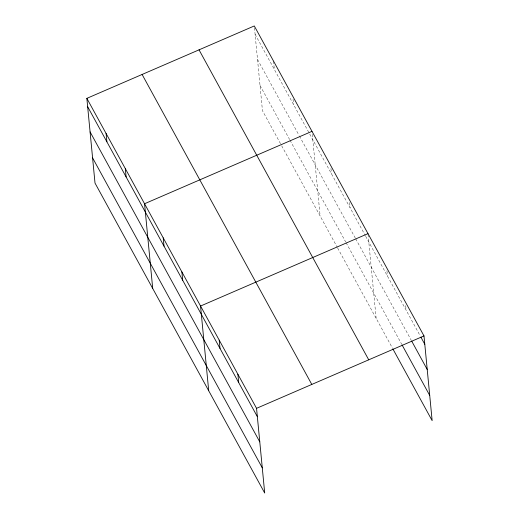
<?xml version="1.0" encoding="UTF-8"?>
<svg xmlns="http://www.w3.org/2000/svg" width="519" height="519" viewBox="0 0 519 519"><rect width="100%" height="100%" fill="white"/><g stroke="black" fill="none" stroke-linecap="round" stroke-linejoin="round"><path stroke-width="0.39" stroke-dasharray="2.6 1.95" d="M255.095 34.286L365.292 235.581M365.681 236.288L420.124 335.741M257.521 59.49L299.061 135.375M299.45 136.075L355.275 238.052M355.664 238.759L411.275 340.341M260.025 85.46L289.641 139.566M290.024 140.266L345.719 241.997M346.108 242.71L401.719 344.292M280.526 143.692L262.452 110.67L254.368 26.709M281.681 145.8L337.259 247.316M337.648 248.024L392.481 348.184M405.683 305.62L406.124 310.167M386.947 270.762L387.459 276.069M368.062 234.393L376.145 318.348M349.611 202.566L350.124 207.872M330.947 168.474L331.459 173.774M312.282 134.376L320.145 216.06M293.047 99.246L293.559 104.546M273.526 61.08L274.33 69.416"/><path stroke-width="0.78" d="M86.855 98.357L256.548 408.33L264.709 493.05L95.009 183.077L86.855 98.357L254.291 25.95L423.991 335.923L432.145 420.643L392.87 348.898M311.99 131.339L144.554 203.746L152.709 288.467M367.99 233.634L200.548 306.041L208.709 390.755M256.548 408.33L423.991 335.923M420.903 337.162L424.789 344.266M411.664 341.054L427.215 369.47M402.108 344.999L429.719 395.439M199.037 49.843L368.73 359.816M142.109 74.464L311.802 384.436M87.659 106.693L257.353 416.673M90.085 131.904L259.779 441.877M92.583 157.867L262.283 467.846M237.884 374.238L238.688 382.574M219.219 340.14L220.024 348.476M181.884 271.943L182.688 280.279M163.219 237.845L164.023 246.188M125.319 168.617L126.123 176.96M106.09 133.487L106.888 141.823"/></g></svg>
